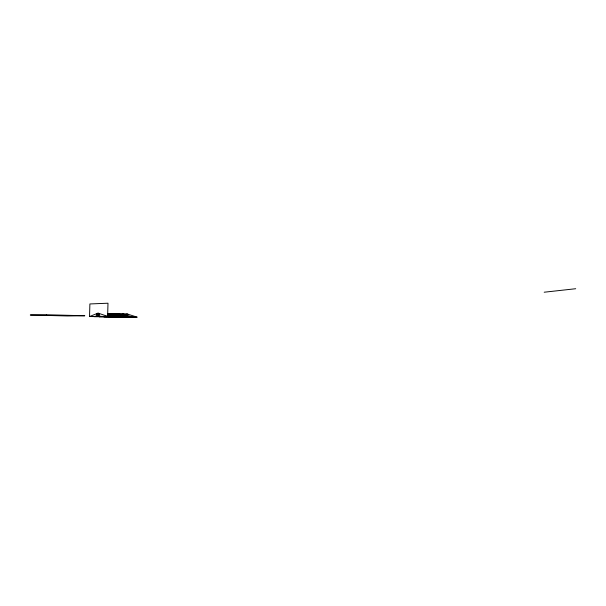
<?xml version="1.0" encoding="UTF-8"?>
<svg xmlns="http://www.w3.org/2000/svg" width="606" height="606" viewBox="0 0 606 606"><rect width="100%" height="100%" fill="white"/><g stroke="black" fill="none" stroke-linecap="round" stroke-linejoin="round"><path stroke-width="0.91" d="M96.71 313.65L96.634 316.468L127.351 317.196M97.634 316.453L97.717 313.249L98.475 313.234L107.633 316.355L137.024 317.127L127.427 314.052L107.504 313.522M98.384 316.446L98.475 313.234M99.467 313.575L99.392 316.438L128.404 317.188M97.717 313.249L89.536 316.537L89.885 303.954L107.989 303.212L107.633 316.355L89.536 316.537L137.024 317.127M95.99 316.021L94.377 316.658L102.543 316.582M100.808 316.15L99.187 316.786L107.421 316.711M112.337 313.658L111.307 314.06L117.14 313.794M115.064 316.521L113.405 317.15L121.829 317.082M118.079 317.271L119.746 316.643M544.196 292.213L575.7 288.729M97.695 314.211L98.445 314.196M126.639 314.067L127.427 314.052M103.3 316.574L112.625 316.491L107.686 314.825M108.179 316.703L117.579 316.62L108.269 313.514M103.959 316.908L112.254 316.832M113.027 316.824L122.495 316.749L113.11 313.65M108.701 317.029L117.056 316.961M117.837 316.953L127.374 316.877L117.92 313.787M122.609 317.074L132.222 316.999L122.692 313.916M126.078 315.779C133.335 315.87 113.67 314.158 125.836 315.128L121.283 314.832L126.942 315.65L122.851 315.408L125.533 315.703M107.656 313.802L128.48 314.385M107.542 314.355L111.572 314.469L112.352 314.711L108.694 314.469L112.413 315.052L109.792 314.87L111.049 315.302L114.86 315.453L109.656 315.309L107.633 314.408M119.344 314.741L122.601 315.665L119.617 315.15L116.072 315.059L118.17 315.544L115.92 315.484L112.974 314.506L119.45 315.09C113.989 313.802 121.442 315.12 119.344 314.741M46.442 314.749L30.3 315.006L67.41 315.961L84.802 315.756L46.442 314.749"/></g></svg>
